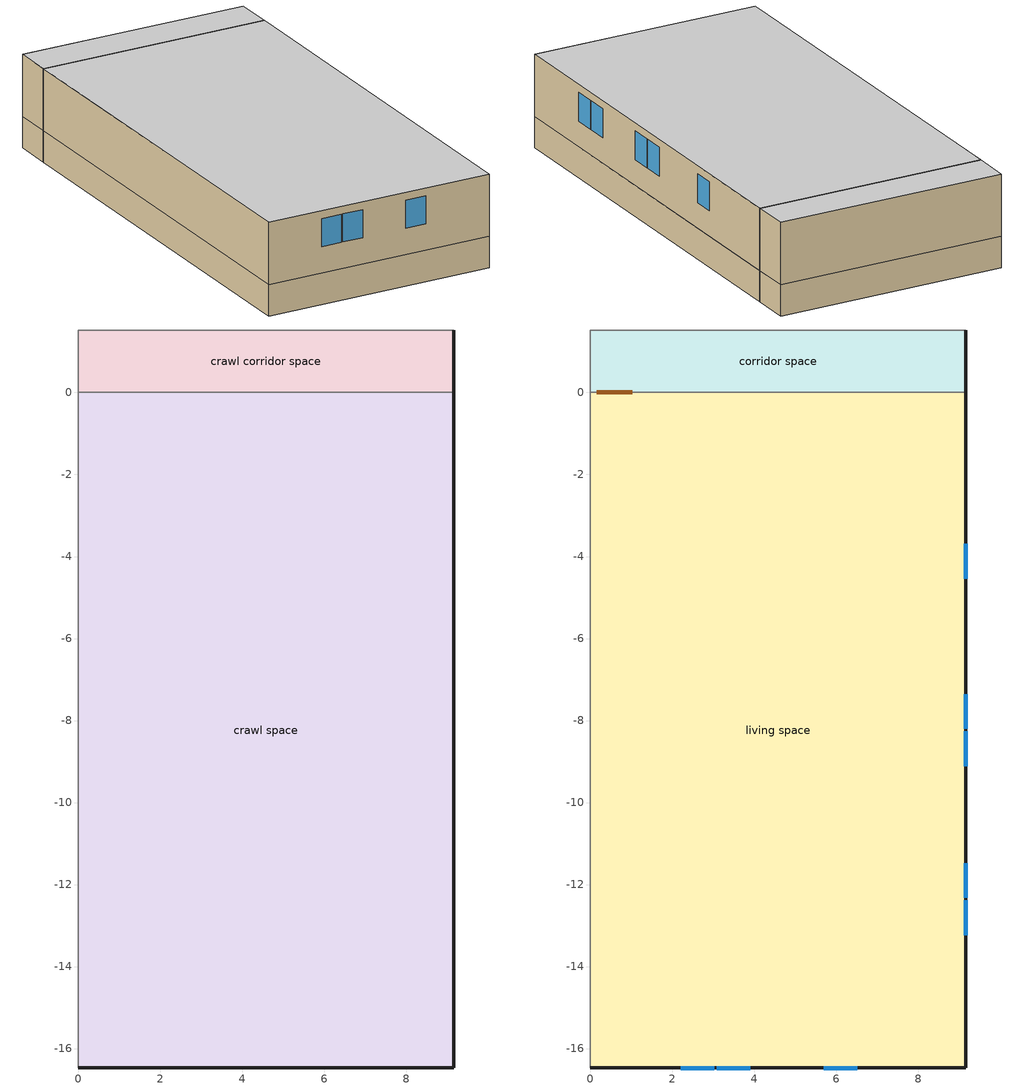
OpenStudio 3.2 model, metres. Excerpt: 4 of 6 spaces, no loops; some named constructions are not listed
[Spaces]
crawl corridor space
 floor foundation (FloorFndGrndCS 1): 0,0 0,1.52 9.15,1.52 9.15,0 z-1.22
 wall adiabatic (WallFndGrndCS 1): 9.15,1.52 0,1.52 0,0 z-1.22:0
 wall foundation (WallFndGrndCS 1): 9.15,0 9.15,1.52 z-1.22:0
 wall to crawl space (WallIntUnfinUninsUnfin): 0,0 9.15,0 z-1.22:0
crawl space
 floor foundation (FloorFndGrndCS): 0,-16.47 0,0 9.15,0 9.15,-16.47 z-1.22
 wall adiabatic (WallFndGrndCS): 0,0 0,-16.47 z-1.22:0
 wall foundation (WallFndGrndCS): 0,-16.47 9.15,-16.47 9.15,0 z-1.22:0
living space
 floor to crawl space (FloorCSInsFin Reversed): 0,-16.47 0,0 9.15,0 9.15,-16.47 z0
 wall outside (WallExtInsFin): 0,-16.47 9.15,-16.47 9.15,0 z0:2.44
 wall adiabatic (WallIntFinUninsFin): 9.15,0 0,0 0,-16.47 z0:2.44
 window (WindowConstruction): 2.2,-16.47 3.02,-16.47 / 3.08,-16.47 3.9,-16.47 / 5.69,-16.47 6.51,-16.47 z1.04:2.13; 9.15,-13.24 9.15,-12.39 / 9.15,-12.33 9.15,-11.47 / 9.15,-9.12 9.15,-8.27 / 9.15,-8.21 9.15,-7.36 / 9.15,-4.54 9.15,-3.69 z1:2.13
 ceiling adiabatic (SurfaceTypeRoofAdiabatic 1): 9.15,-16.47 9.15,0 0,0 0,-16.47 z2.44
corridor space
 floor to crawl corridor space (FloorUnfinUninsUnfin): 0,0 0,1.52 9.15,1.52 9.15,0 z0
 wall outside (WallExtUninsUnfin): 9.15,0 9.15,1.52 z0:2.44
 wall adiabatic (WallIntUnfinUninsUnfin): 9.15,1.52 0,1.52 0,0 9.15,0 z0:2.44
 door inside (UninsDoor): 0.15,0 1.02,0 z0:2.13
 ceiling adiabatic (SurfaceTypeRoofAdiabatic 1): 9.15,0 9.15,1.52 0,1.52 0,0 z2.44
[Material] Roughness=Rough
Name | Thickness {m} | Conductivity {W/m-K} | Density {kg/m3} | Specific Heat {J/kg-K} | Thermal Absorptance | Solar Absorptance | Visible Absorptance
Plywood 0.75 in. | 0.01905 | 0.115458 | 512.64 | 1214.23 | 0.82 | 0.3 | 0.3
Wood Floor | 0.015875 | 0.115458 | 544.68 | 1214.23
Floor Covering | 0.0127 | 0.0433444 | 54.468 | 1339.84 | 0.9 | 0.9
Brick, Medium/Dark | 0.1016 | 0.793375 | 1762.2 | 795.53 | 0.96 | 0.88 | 0.88
WallStudAndCavity 3 | 0.0889 | 0.401183 | 83.0341 | 1211.67 | 0.96 | 0.88 | 0.96
FloorIns | 0.23495 | 2.59817 | 67.691 | 1210.98 | 0.82 | 0.3 | 0.3
FloorFinStudAndAirFloor 1 | 0.1397 | 0.606274 | 67.691 | 1210.98 | 0.82 | 0.3 | 0.3
[Construction]
WallIntUnfinUninsUnfin Reversed: WallStudAndCavity 3, Brick, Medium/Dark
FloorCSInsFin: FloorIns, Plywood 0.75 in., Wood Floor, Floor Covering
FloorUnfinUninsUnfin Reversed: Plywood 0.75 in., FloorFinStudAndAirFloor 1
[Schedule:Ruleset]
res mv_1 bath exhaust schedule: Default Day Schedule=Schedule Day 16; Summer Design Day Schedule=res mv_1 bath exhaust schedule summer design; Winter Design Day Schedule=res mv_1 bath exhaust schedule winter design
[Schedule:Day]
res nv_1 temp schedule allday1; res nv_1 temp schedule allday2; res nv_1 temp schedule allday3; res nv_1 temp schedule allday4; res nv_1 temp schedule allday11; res nv_1 temp schedule allday12: 24, 0, 18.6111
res nv_1 temp schedule allday5; res nv_1 temp schedule allday6; res nv_1 temp schedule allday7; res nv_1 temp schedule allday8; res nv_1 temp schedule allday9; res nv_1 temp schedule allday10: 24, 0, 19.7222
res nv_1 availability schedule allday1 on; res nv_1 availability schedule allday1 on 1; res nv_1 availability schedule allday1 on 2; res nv_1 availability schedule allday1 on 3; res nv_1 availability schedule allday1 on 4; res nv_1 availability schedule allday1 on 5; res nv_1 availability schedule allday1 on 6; res nv_1 availability schedule allday1 on 7; res nv_1 availability schedule allday1 on 8; res nv_1 availability schedule allday1 on 9; res nv_1 availability schedule allday1 on 10; res nv_1 availability schedule allday1 on 11: 1, 0, 1, 2, 0, 1, 3, 0, 1, 4, 0, 1, 5, 0, 1, 6, 0, 1, 7, 0, 1, 8, 0, 1, 9, 0, 1, 10, 0, 1, 11, 0, 1, 12, 0, 1, 13, 0, 1, 14, 0, 1, 15, 0, 1, 16, 0, 1, 17, 0, 1, 18, 0, 1, 19, 0, 1, 20, 0, 1, 21, 0, 1, 22, 0, 1, 23, 0, 1, 24, 0, 1
res mv_1 range exhaust schedule allday1; res mv_1 range exhaust schedule allday2; res mv_1 range exhaust schedule allday3; res mv_1 range exhaust schedule allday4; res mv_1 range exhaust schedule allday5; res mv_1 range exhaust schedule allday6; res mv_1 range exhaust schedule allday7; res mv_1 range exhaust schedule allday8; res mv_1 range exhaust schedule allday9; res mv_1 range exhaust schedule allday10; res mv_1 range exhaust schedule allday11; res mv_1 range exhaust schedule allday12: 16, 0, 0, 17, 0, 1, 24, 0, 0
Schedule Day 16; res mv_1 bath exhaust schedule winter design: 24, 0, 0
res mv_1 bath exhaust schedule allday1; res mv_1 bath exhaust schedule allday2; res mv_1 bath exhaust schedule allday3; res mv_1 bath exhaust schedule allday4; res mv_1 bath exhaust schedule allday5; res mv_1 bath exhaust schedule allday6; res mv_1 bath exhaust schedule allday7; res mv_1 bath exhaust schedule allday8; res mv_1 bath exhaust schedule allday9; res mv_1 bath exhaust schedule allday10; res mv_1 bath exhaust schedule allday11; res mv_1 bath exhaust schedule allday12: 21, 0, 0, 22, 0, 1, 24, 0, 0
res mv_1 bath exhaust schedule summer design: 24, 0, 1
[Schedule:Rule] Schedule Ruleset=res mv_1 bath exhaust schedule; Apply Sunday=Yes; Apply Monday=Yes; Apply Tuesday=Yes; Apply Wednesday=Yes; Apply Thursday=Yes; Apply Friday=Yes; Apply Saturday=Yes; Date Specification Type=DateRange; Start Day=1
Name | Rule Order | Day Schedule | Start Month | End Month | End Day
res mv_1 bath exhaust schedule allday rule1 | 11 | res mv_1 bath exhaust schedule allday1 | 1 | 1 | 31
res mv_1 bath exhaust schedule allday rule2 | 10 | res mv_1 bath exhaust schedule allday2 | 2 | 2 | 28
res mv_1 bath exhaust schedule allday rule3 | 9 | res mv_1 bath exhaust schedule allday3 | 3 | 3 | 31
res mv_1 bath exhaust schedule allday rule4 | 8 | res mv_1 bath exhaust schedule allday4 | 4 | 4 | 30
res mv_1 bath exhaust schedule allday rule5 | 7 | res mv_1 bath exhaust schedule allday5 | 5 | 5 | 31
res mv_1 bath exhaust schedule allday rule6 | 6 | res mv_1 bath exhaust schedule allday6 | 6 | 6 | 30
res mv_1 bath exhaust schedule allday rule7 | 5 | res mv_1 bath exhaust schedule allday7 | 7 | 7 | 31
res mv_1 bath exhaust schedule allday rule8 | 4 | res mv_1 bath exhaust schedule allday8 | 8 | 8 | 31
res mv_1 bath exhaust schedule allday rule9 | 3 | res mv_1 bath exhaust schedule allday9 | 9 | 9 | 30
res mv_1 bath exhaust schedule allday rule10 | 2 | res mv_1 bath exhaust schedule allday10 | 10 | 10 | 31
res mv_1 bath exhaust schedule allday rule11 | 1 | res mv_1 bath exhaust schedule allday11 | 11 | 11 | 30
res mv_1 bath exhaust schedule allday rule12 | 0 | res mv_1 bath exhaust schedule allday12 | 12 | 12 | 31
